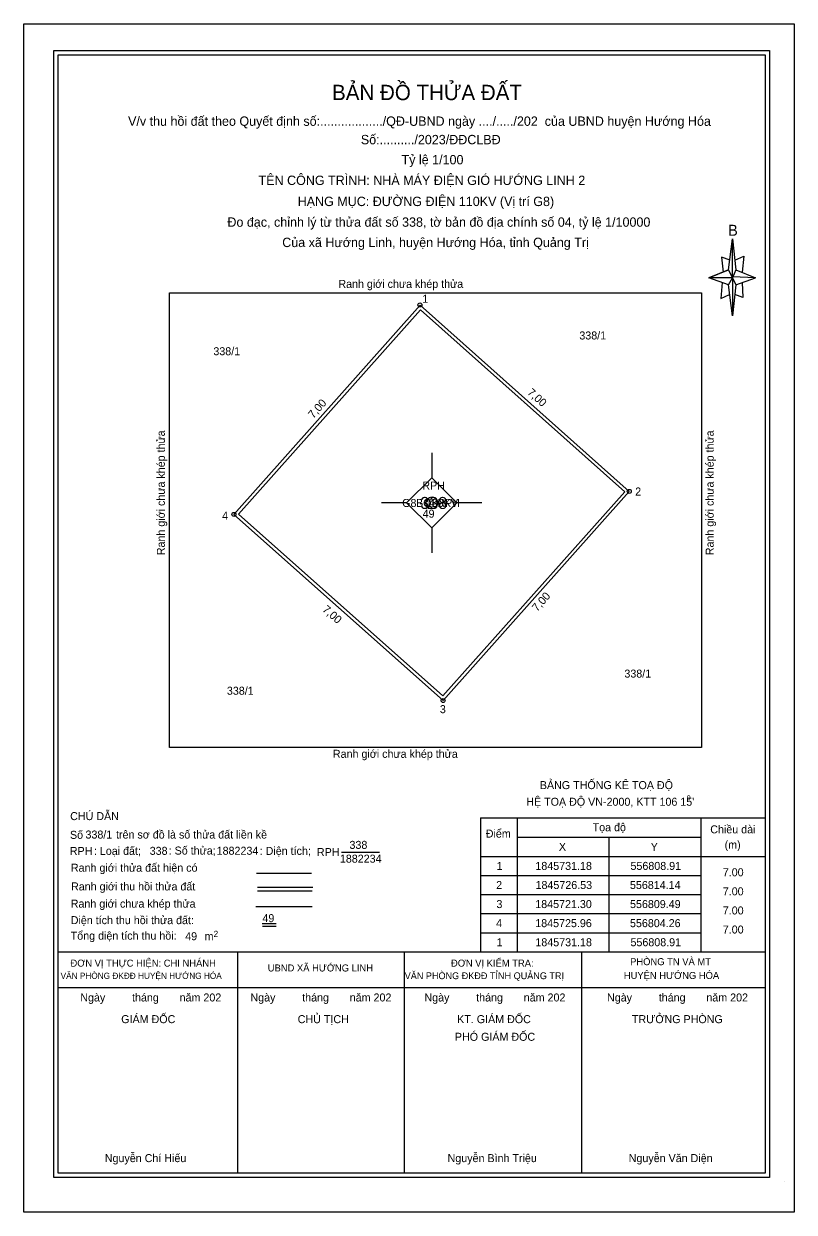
# Model space of a CAD drawing. Extents: x 554326 to 557938, y 1842406 to 1850283.
# Drawn here: x 556799.01 to 556818.26, y 1845708.51 to 1845738.22 of the extents above; entities that cross this region are included whole.
import ezdxf

# ---------------------------------------------------------------- set-up
doc = ezdxf.new("R2010")
doc.units = 0
for name, color, linetype in [('hsktNoiDung', 7, 'Continuous'), ('hsktTemplate', 7, 'Continuous'), ('Level 10', 7, 'Continuous'), ('Level 11', 7, 'Continuous'), ('Level 13', 7, 'Continuous'), ('Level 15', 7, 'Continuous'), ('Level 2', 7, 'Continuous'), ('Level 20', 7, 'Continuous'), ('Level 21', 7, 'Continuous'), ('Level 24', 7, 'Continuous'), ('Level 27', 7, 'Continuous'), ('Level 28', 7, 'Continuous'), ('Level 41', 7, 'Continuous'), ('Level 5', 7, 'Continuous'), ('Level 6', 7, 'Continuous'), ('Level 62', 7, 'Continuous'), ('NhanTuCan', 7, 'Continuous')]:
    doc.layers.add(name, color=color, linetype=linetype)

msp = doc.modelspace()

# ---------------------------------------------------------------- linework, layer by layer
at = {"layer": 'hsktTemplate'}
for p, q in [((556816.621, 1845732.068), (556816.721, 1845732.843)), ((556816.661, 1845732.307), (556816.443, 1845732.386)), ((556816.443, 1845732.386), (556816.482, 1845732.008)), ((556816.78, 1845732.307), (556816.999, 1845732.406)), ((556816.999, 1845732.406), (556816.959, 1845732.008)), ((556816.621, 1845732.068), (556816.125, 1845731.869)), ((556816.125, 1845731.869), (556816.621, 1845732.068)), ((556816.621, 1845731.691), (556816.125, 1845731.869)), ((556816.721, 1845731.869), (556816.125, 1845731.869)), ((556816.721, 1845731.869), (556816.621, 1845732.068)), ((556816.621, 1845732.068), (556816.8, 1845731.691)), ((556817.297, 1845731.869), (556816.721, 1845731.889)), ((556816.721, 1845731.889), (556816.721, 1845731.869)), ((556816.721, 1845731.869), (556816.8, 1845731.691)), ((556816.8, 1845732.068), (556817.297, 1845731.869)), ((556816.8, 1845731.691), (556817.297, 1845731.869)), ((556816.8, 1845731.691), (556817.297, 1845731.869)), ((556816.463, 1845731.75), (556816.423, 1845731.353)), ((556816.8, 1845731.691), (556816.721, 1845730.916)), ((556816.959, 1845731.75), (556816.979, 1845731.373)), ((556816.423, 1845731.353), (556816.641, 1845731.452)), ((556816.979, 1845731.373), (556816.78, 1845731.452)), ((556804.822, 1845716.982), (556806.197, 1845716.982)), ((556804.843, 1845716.635), (556806.226, 1845716.635)), ((556804.843, 1845716.542), (556806.217, 1845716.542)), ((556804.964, 1845715.727), (556805.313, 1845715.727)), ((556804.973, 1845715.656), (556805.314, 1845715.656)), ((556799.868, 1845715.019), (556817.532, 1845715.019)), ((556804.352, 1845709.491), (556804.352, 1845715.019)), ((556808.52, 1845709.491), (556808.52, 1845715.019)), ((556812.949, 1845709.491), (556812.949, 1845715.019)), ((556799.868, 1845714.126), (556817.532, 1845714.126)), ((556818.018, 1845709.276), (556818.018, 1845709.276)), ((556818.018, 1845709.276), (556818.018, 1845709.276)), ((556818.018, 1845709.276), (556818.018, 1845709.276))]:
    msp.add_line(p, q, dxfattribs=at)
for points in [[(556799.76, 1845737.548), (556817.641, 1845737.548), (556817.641, 1845709.376), (556799.76, 1845709.376)], [(556799.868, 1845737.44), (556817.532, 1845737.44), (556817.532, 1845709.484), (556799.868, 1845709.484)], [(556816.721, 1845732.843), (556816.8, 1845732.068), (556816.721, 1845731.869)], [(556816.721, 1845731.869), (556816.721, 1845730.916), (556816.621, 1845731.691)], [(556802.647, 1845731.495), (556815.94, 1845731.495), (556815.94, 1845720.13), (556802.647, 1845720.13)]]:
    msp.add_lwpolyline(points, close=True, dxfattribs=at)
msp.add_lwpolyline([(556806.213, 1845716.147), (556804.809, 1845716.147)], dxfattribs=at)
at = {"layer": 'Level 10'}
msp.add_lwpolyline([(556814.14, 1845726.529), (556809.486, 1845721.301), (556804.258, 1845725.955), (556808.912, 1845731.183), (556814.14, 1845726.529)], dxfattribs=at)
at = {"layer": 'Level 11'}
for p, q in [((556809.2, 1845727.49), (556809.2, 1845726.865)), ((556809.2, 1845726.865), (556808.575, 1845726.24)), ((556809.825, 1845726.24), (556809.2, 1845726.865)), ((556808.575, 1845726.24), (556807.95, 1845726.24)), ((556808.575, 1845726.24), (556809.2, 1845725.615)), ((556809.2, 1845725.615), (556809.825, 1845726.24)), ((556810.45, 1845726.24), (556809.825, 1845726.24)), ((556809.2, 1845725.615), (556809.2, 1845724.99))]:
    msp.add_line(p, q, dxfattribs=at)
msp.add_circle((556809.2, 1845726.24), 0.15, dxfattribs=at)
at = {"layer": 'Level 13'}
msp.add_lwpolyline([(556806.948, 1845717.512), (556807.894, 1845717.512)], dxfattribs=at)
at = {"layer": 'Level 2'}
msp.add_lwpolyline([(556799.005, 1845738.22), (556818.261, 1845738.22), (556818.261, 1845708.508), (556799.005, 1845708.508)], close=True, dxfattribs=at)
at = {"layer": 'Level 21'}
for centre in [(556808.906, 1845731.189), (556814.14, 1845726.529), (556804.258, 1845725.955), (556809.486, 1845721.301)]:
    msp.add_circle(centre, 0.05, dxfattribs=at)
at = {"layer": 'Level 27'}
for p, q in [((556817.532, 1845718.874), (556817.532, 1845715.019)), ((556810.421, 1845718.371), (556817.532, 1845718.371)), ((556810.421, 1845718.371), (556810.421, 1845715.019)), ((556811.338, 1845718.371), (556811.338, 1845715.019)), ((556815.926, 1845718.371), (556815.926, 1845715.019)), ((556811.338, 1845717.882), (556815.926, 1845717.882)), ((556813.632, 1845717.882), (556813.632, 1845715.019)), ((556810.421, 1845717.405), (556817.532, 1845717.405)), ((556810.421, 1845716.927), (556815.926, 1845716.927)), ((556810.421, 1845716.45), (556815.926, 1845716.45)), ((556810.421, 1845715.973), (556815.926, 1845715.973)), ((556810.421, 1845715.496), (556815.926, 1845715.496)), ((556810.421, 1845715.019), (556817.532, 1845715.019))]:
    msp.add_line(p, q, dxfattribs=at)
at = {"layer": 'Level 41'}
msp.add_lwpolyline([(556809.479, 1845721.414), (556814.027, 1845726.522), (556808.919, 1845731.07), (556804.371, 1845725.962)], close=True, dxfattribs=at)

# ---------------------------------------------------------------- texts
at = {"layer": 'hsktNoiDung'}
for s, height, p in [('Số ', 0.2, (556800.16, 1845717.843)), ('338/1', 0.2, (556800.548, 1845717.85)), ('trên sơ đồ là số thửa đất liền kề', 0.2, (556801.311, 1845717.85)), ('RPH', 0.2, (556800.156, 1845717.439)), (': Loại đất;', 0.2, (556800.758, 1845717.442)), ('338', 0.2, (556802.153, 1845717.443)), (': Số thửa; ', 0.2, (556802.627, 1845717.45)), ('1882234', 0.2, (556803.826, 1845717.445)), (' : Diện tích;', 0.2, (556804.828, 1845717.442)), ('49', 0.2, (556804.97, 1845715.76)), ('49', 0.2, (556803.04, 1845715.308)), ('2', 0.15, (556803.752, 1845715.393)), ('m', 0.2, (556803.525, 1845715.308))]:
    msp.add_text(s, height=height, dxfattribs=at).set_placement(p)
at = {"layer": 'hsktTemplate'}
for s, height, p in [('BẢN ĐỒ THỬA ĐẤT', 0.38401, (556806.71, 1845736.31)), ('V/v thu hồi đất theo Quyết định số:................../QĐ-UBND ngày ..../...../202  của UBND huyện Hướng Hóa', 0.233918, (556801.612, 1845735.668)), ('Số:........../2023/ĐĐCLBĐ', 0.23392, (556807.43, 1845735.207)), ('Tỷ lệ 1/100', 0.23392, (556808.447, 1845734.705)), ('TÊN CÔNG TRÌNH: NHÀ MÁY ĐIỆN GIÓ HƯỚNG LINH 2', 0.23392, (556804.873, 1845734.189)), ('HẠNG MỤC: ĐƯỜNG ĐIỆN 110KV (Vị trí G8)', 0.23392, (556805.851, 1845733.662)), ('Đo đạc, chỉnh lý từ thửa đất số 338, tờ bản đồ địa chính số 04, tỷ lệ 1/10000', 0.23392, (556804.095, 1845733.145)), ('B', 0.274, (556816.607, 1845732.92)), ('Của xã Hướng Linh, huyện Hướng Hóa, tỉnh Quảng Trị', 0.23392, (556805.465, 1845732.637)), ('Ranh giới chưa khép thửa', 0.2, (556806.868, 1845731.617)), ('Ranh giới chưa khép thửa', 0.2, (556806.732, 1845719.868)), ('BẢNG THỐNG KÊ TOẠ ĐỘ', 0.2, (556811.903, 1845719.086)), ("HỆ TOẠ ĐỘ VN-2000, KTT 106 15'", 0.2, (556811.565, 1845718.67)), ('o', 0.139, (556815.571, 1845718.822)), ('CHÚ DẪN', 0.2, (556800.165, 1845718.311)), ('Ranh giới thửa đất hiện có', 0.2, (556800.183, 1845717.021)), ('Ranh giới thu hồi thửa đất', 0.2, (556800.187, 1845716.553)), ('Ranh giới chưa khép thửa', 0.2, (556800.179, 1845716.123)), ('Diện tích thu hồi thửa đất:', 0.2, (556800.179, 1845715.71)), ('Tổng diện tích thu hồi:', 0.2, (556800.179, 1845715.322)), ('PHÒNG TN VÀ MT', 0.17544, (556814.16, 1845714.684)), ('ĐƠN VỊ THỰC HIỆN: CHI NHÁNH', 0.17544, (556800.173, 1845714.648)), ('UBND XÃ HƯỚNG LINH', 0.17544, (556805.103, 1845714.527)), ('ĐƠN VỊ KIỂM TRA:', 0.17544, (556809.683, 1845714.648)), ('VĂN PHÒNG ĐKĐĐ HUYỆN HƯỚNG HÓA', 0.15409, (556799.926, 1845714.342)), ('VĂN PHÒNG ĐKĐĐ TỈNH QUẢNG TRỊ', 0.16963, (556808.526, 1845714.335)), ('HUYỆN HƯỚNG HÓA', 0.17544, (556814.003, 1845714.34)), ('Ngày         tháng       năm 202', 0.2, (556800.418, 1845713.777)), ('Ngày         tháng       năm 202', 0.2, (556804.67, 1845713.777)), ('Ngày         tháng       năm 202', 0.2, (556809.019, 1845713.777)), ('Ngày         tháng       năm 202', 0.2, (556813.583, 1845713.777)), ('GIÁM ĐỐC', 0.2, (556801.441, 1845713.235)), (' CHỦ TỊCH', 0.2, (556805.778, 1845713.235)), ('KT. GIÁM ĐỐC', 0.2, (556809.837, 1845713.235)), ('TRƯỞNG PHÒNG', 0.2, (556814.205, 1845713.235)), ('PHÓ GIÁM ĐỐC', 0.2, (556809.78, 1845712.794)), ('Nguyễn Chí Hiếu', 0.2, (556801.031, 1845709.761)), ('Nguyễn Bình Triệu', 0.2, (556809.598, 1845709.761)), ('Nguyễn Văn Diện', 0.2, (556814.125, 1845709.761))]:
    msp.add_text(s, height=height, dxfattribs=at).set_placement(p)
at = {"layer": 'Level 13'}
for s, p in [('RPH', (556806.332, 1845717.412)), ('338', (556807.146, 1845717.592)), ('1882234', (556806.906, 1845717.247))]:
    msp.add_text(s, height=0.2, dxfattribs=at).set_placement(p)
at = {"layer": 'Level 15'}
msp.add_text('BQLRPH', height=0.2, dxfattribs=at).set_placement((556808.809, 1845726.14))
at = {"layer": 'Level 2'}
for p in [(556802.531, 1845724.933), (556816.248, 1845724.933)]:
    msp.add_text('Ranh giới chưa khép thửa', height=0.2, rotation=90, dxfattribs=at).set_placement(p)
at = {"layer": 'Level 20'}
msp.add_text('4', height=0.2, dxfattribs=at).set_placement((556809.131, 1845726.14))
at = {"layer": 'Level 21'}
for s, p in [('1', (556808.965, 1845731.245)), ('1', (556808.965, 1845731.245)), ('2', (556814.287, 1845726.426)), ('4', (556803.963, 1845725.822)), ('3', (556809.405, 1845720.985))]:
    msp.add_text(s, height=0.2, dxfattribs=at).set_placement(p)
at = {"layer": 'Level 24'}
msp.add_text('338', height=0.3, dxfattribs=at).set_placement((556808.917, 1845726.09))
at = {"layer": 'Level 27'}
for s, p in [('Tọa độ', (556813.223, 1845718.033)), ('Chiều dài', (556816.163, 1845717.98)), ('Điểm', (556810.552, 1845717.874)), ('X', (556812.38, 1845717.543)), ('Y', (556814.675, 1845717.543)), ('(m)', (556816.522, 1845717.596)), ('1', (556810.824, 1845717.066)), ('1845731.18', (556811.792, 1845717.066)), ('556808.91', (556814.169, 1845717.066)), ('7.00', (556816.476, 1845716.907)), ('2', (556810.812, 1845716.589)), ('1845726.53', (556811.796, 1845716.589)), ('556814.14', (556814.156, 1845716.589)), ('7.00', (556816.476, 1845716.43)), ('3', (556810.818, 1845716.112)), ('1845721.30', (556811.789, 1845716.112)), ('556809.49', (556814.158, 1845716.112)), ('7.00', (556816.476, 1845715.953)), ('4', (556810.811, 1845715.635)), ('1845725.96', (556811.789, 1845715.635)), ('556804.26', (556814.157, 1845715.635)), ('7.00', (556816.476, 1845715.476)), ('1', (556810.824, 1845715.158)), ('1845731.18', (556811.792, 1845715.158)), ('556808.91', (556814.169, 1845715.158))]:
    msp.add_text(s, height=0.2, dxfattribs=at).set_placement(p)
at = {"layer": 'Level 28'}
msp.add_text('G8 - 100KV', height=0.2, dxfattribs=at).set_placement((556808.463, 1845726.14))
at = {"layer": 'Level 5'}
for rotation, p in [(318.3217, (556811.575, 1845728.977)), (48.3217, (556806.241, 1845728.339)), (48.3217, (556811.837, 1845723.512)), (318.3217, (556806.455, 1845723.553))]:
    msp.add_text('7,00', height=0.2, rotation=rotation, dxfattribs=at).set_placement(p)
msp.add_text('49', height=0.2, dxfattribs=at).set_placement((556808.974, 1845725.872))
at = {"layer": 'Level 6'}
msp.add_text('49', height=0.2, dxfattribs=at).set_placement((556808.974, 1845725.872))
at = {"layer": 'Level 62'}
msp.add_text('RPH', height=0.2, dxfattribs=at).set_placement((556808.966, 1845726.575))
at = {"layer": 'NhanTuCan'}
for p in [(556812.891, 1845730.327), (556803.744, 1845729.933), (556814.017, 1845721.874), (556804.082, 1845721.445)]:
    msp.add_text('338/1', height=0.2, dxfattribs=at).set_placement(p)

doc.saveas('drawing.dxf')
